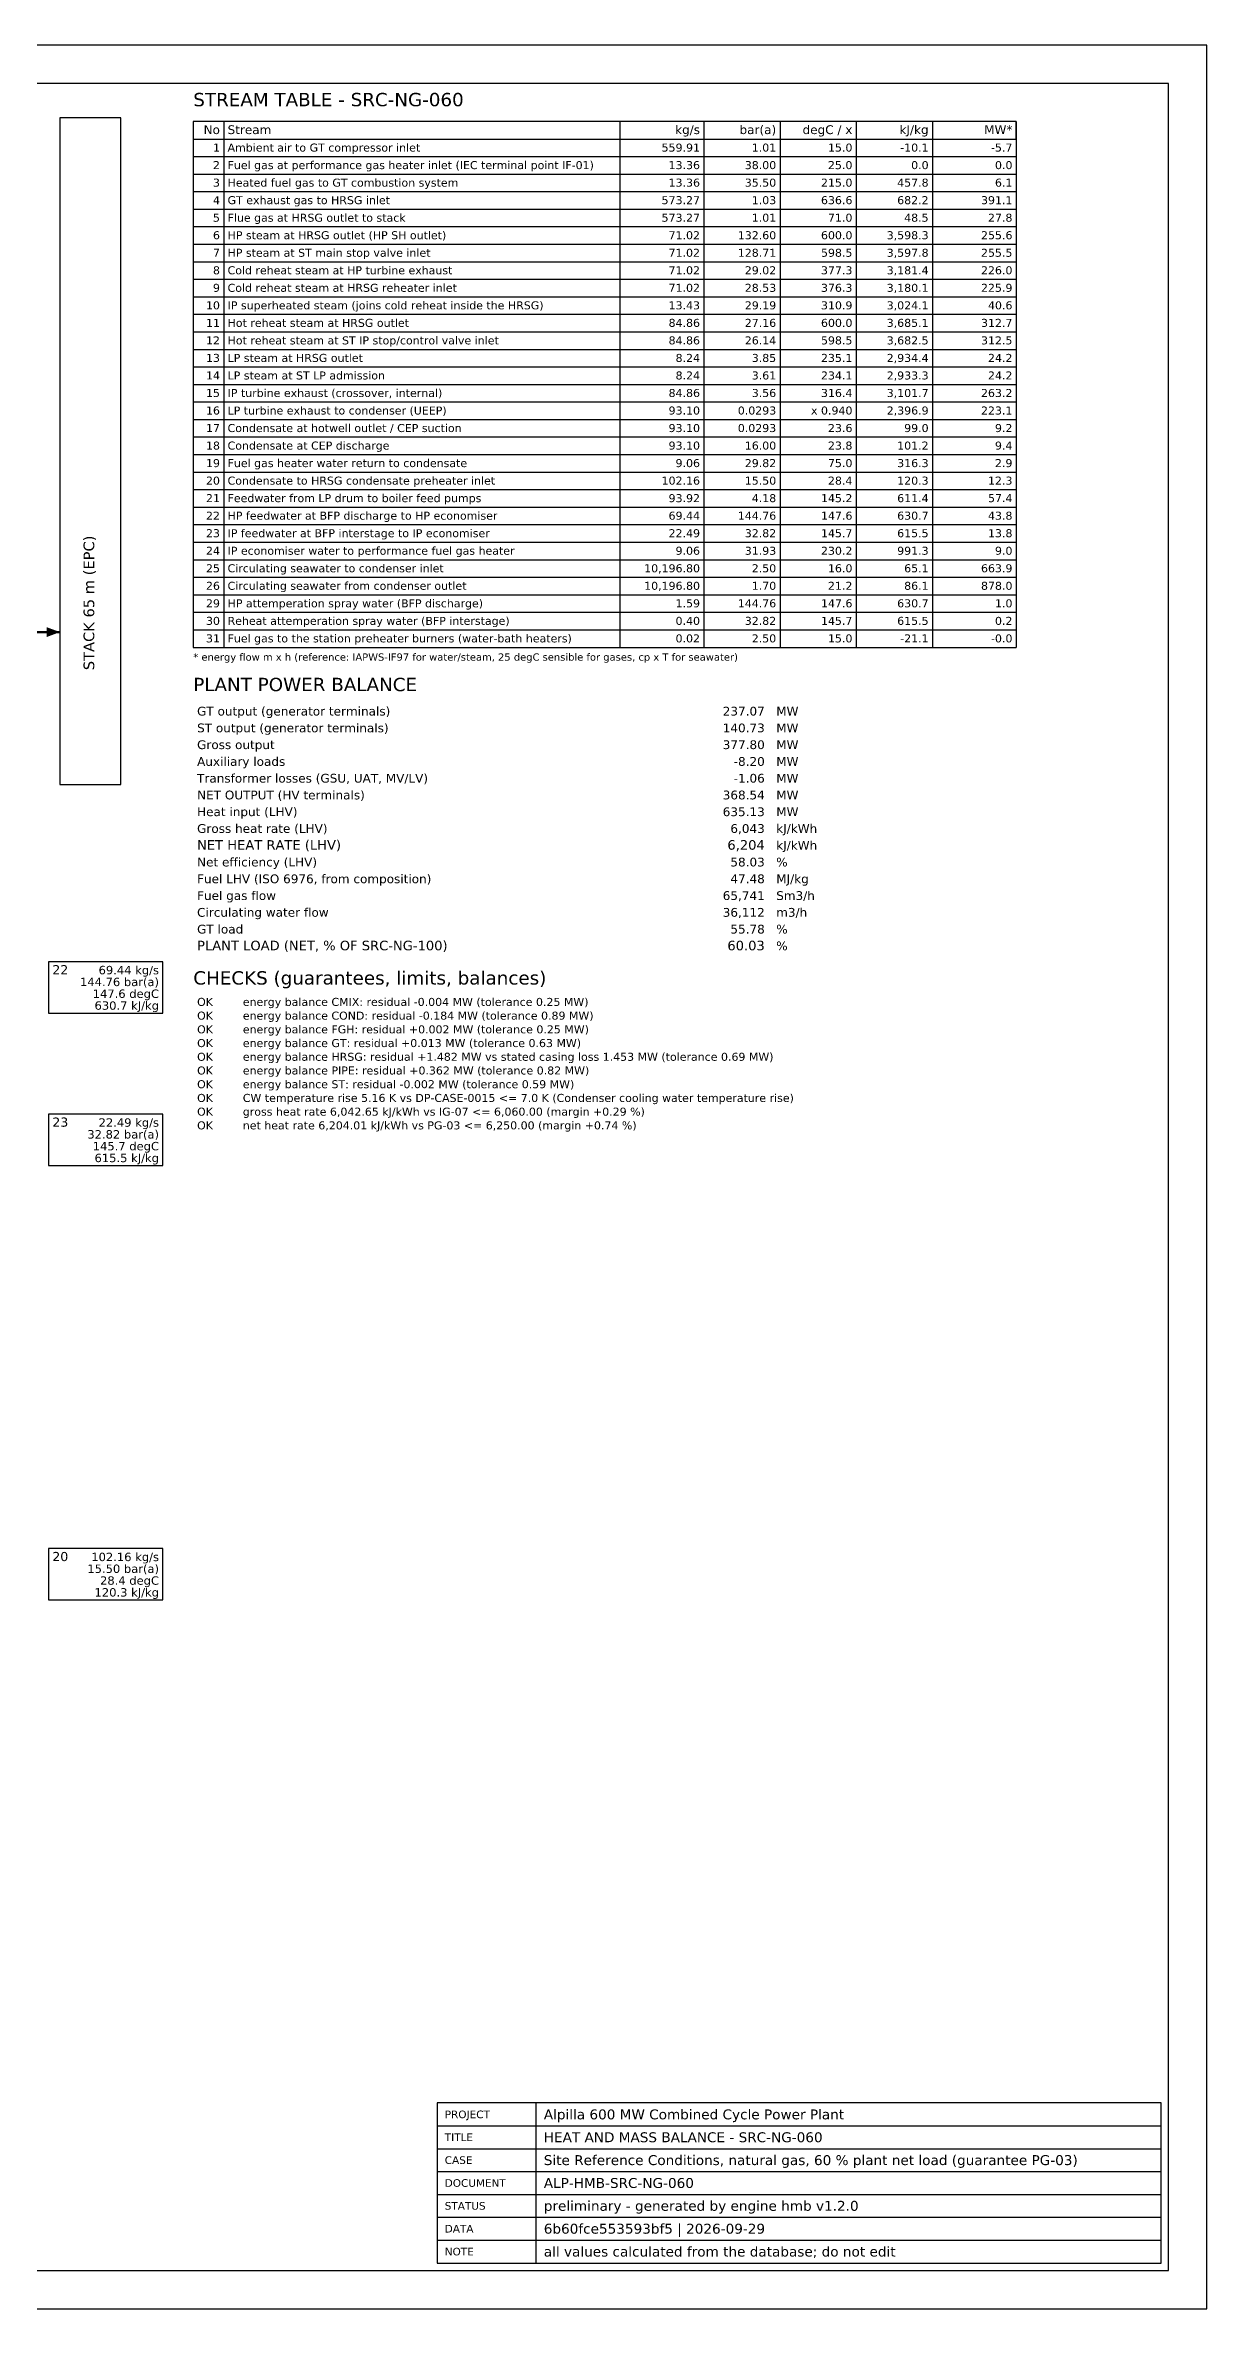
# Model space of a CAD drawing. Header units: millimetres. Extents: x 0 to 841, y 0 to 594.
# Drawn here: x 536 to 841, y 0 to 594 of the extents above; entities that cross this region are included whole.
import ezdxf
from ezdxf.enums import TextEntityAlignment as Align

# ---------------------------------------------------------------- set-up
doc = ezdxf.new("R2010")
doc.units = ezdxf.units.MM
for name, color, linetype in [('BORDER', 7, 'CONTINUOUS'), ('HMB-DATA', 8, 'Continuous'), ('HMB-EQPT', 7, 'Continuous'), ('HMB-GAS', 34, 'Continuous'), ('HMB-TABLE', 7, 'Continuous'), ('HMB-TAG', 7, 'Continuous'), ('TITLE', 7, 'CONTINUOUS')]:
    doc.layers.add(name, color=color, linetype=linetype)
doc.styles.add('ALPILLA', font='DejaVuSans.ttf')

msp = doc.modelspace()

# ---------------------------------------------------------------- hatches: boundary and pattern name
at = {"layer": 'HMB-GAS'}
h = msp.add_hatch(color=256, dxfattribs=at)
h.dxf.hatch_style = 1
h.paths.add_polyline_path([(540, 440), (536.5, 438.7), (536.5, 441.3)])

# ---------------------------------------------------------------- linework, layer by layer
at = {"layer": 'BORDER'}
for points in [[(0, 0), (841, 0), (841, 594), (0, 594)], [(10, 10), (831, 10), (831, 584), (10, 584)]]:
    msp.add_lwpolyline(points, close=True, dxfattribs=at)
at = {"layer": 'HMB-DATA'}
for points in [[(575, 574), (575, 436)], [(583, 574), (583, 436)], [(687, 574), (687, 436)], [(709, 574), (709, 436)], [(729, 574), (729, 436)], [(749, 574), (749, 436)], [(769, 574), (769, 436)], [(791, 574), (791, 436)], [(575, 564.8), (791, 564.8)], [(575, 560.2), (791, 560.2)], [(575, 555.6), (791, 555.6)], [(575, 551), (791, 551)], [(575, 546.4), (791, 546.4)], [(575, 541.8), (791, 541.8)], [(575, 537.2), (791, 537.2)], [(575, 532.6), (791, 532.6)], [(575, 528), (791, 528)], [(575, 523.4), (791, 523.4)], [(575, 518.8), (791, 518.8)], [(575, 514.2), (791, 514.2)], [(575, 509.6), (791, 509.6)], [(575, 505), (791, 505)], [(575, 500.4), (791, 500.4)], [(575, 495.8), (791, 495.8)], [(575, 491.2), (791, 491.2)], [(575, 486.6), (791, 486.6)], [(575, 482), (791, 482)], [(575, 477.4), (791, 477.4)], [(575, 472.8), (791, 472.8)], [(575, 468.2), (791, 468.2)], [(575, 463.6), (791, 463.6)], [(575, 459), (791, 459)], [(575, 454.4), (791, 454.4)], [(575, 449.8), (791, 449.8)], [(575, 445.2), (791, 445.2)], [(575, 440.6), (791, 440.6)], [(575, 436), (791, 436)]]:
    msp.add_lwpolyline(points, dxfattribs=at)
for points in [[(537, 340), (567, 340), (567, 353.5), (537, 353.5)], [(537, 300), (567, 300), (567, 313.5), (537, 313.5)], [(537, 186), (567, 186), (567, 199.5), (537, 199.5)]]:
    msp.add_lwpolyline(points, close=True, dxfattribs=at)
at = {"layer": 'HMB-EQPT'}
msp.add_lwpolyline([(540, 400), (556, 400), (556, 575), (540, 575)], close=True, dxfattribs=at)
at = {"layer": 'HMB-GAS', "lineweight": 50}
msp.add_lwpolyline([(520, 440), (540, 440)], dxfattribs=at)
at = {"layer": 'HMB-TABLE'}
msp.add_lwpolyline([(575, 569.4), (791, 569.4), (791, 574), (575, 574)], close=True, dxfattribs=at)
at = {"layer": 'TITLE'}
for p, q in [((665, 12), (665, 54)), ((639, 48), (829, 48)), ((639, 42), (829, 42)), ((639, 36), (829, 36)), ((639, 30), (829, 30)), ((639, 24), (829, 24)), ((639, 18), (829, 18))]:
    msp.add_line(p, q, dxfattribs=at)
msp.add_lwpolyline([(639, 12), (829, 12), (829, 54), (639, 54)], close=True, dxfattribs=at)

# ---------------------------------------------------------------- texts
at = {"layer": 'HMB-DATA', "style": 'ALPILLA'}
msp.add_text('* energy flow m x h (reference: IAPWS-IF97 for water/steam, 25 degC sensible for gases, cp x T for seawater)', height=1.9, dxfattribs=at).set_placement((575, 432.5))
for s, p in [('69.44 kg/s', (566, 350.2)), ('144.76 bar(a)', (566, 347.1)), ('147.6 degC', (566, 344)), ('630.7 kJ/kg', (566, 340.9)), ('32.82 bar(a)', (566, 307.1)), ('22.49 kg/s', (566, 310.2)), ('145.7 degC', (566, 304)), ('615.5 kJ/kg', (566, 300.9)), ('102.16 kg/s', (566, 196.2)), ('15.50 bar(a)', (566, 193.1)), ('28.4 degC', (566, 190)), ('120.3 kJ/kg', (566, 186.9))]:
    msp.add_text(s, height=2.2, dxfattribs=at).set_placement(p, align=Align.RIGHT)
at = {"layer": 'HMB-EQPT', "style": 'ALPILLA'}
msp.add_text('STACK 65 m (EPC)', height=2.8, rotation=90, dxfattribs=at).set_placement((549, 430))
at = {"layer": 'HMB-TABLE', "style": 'ALPILLA'}
for s, height, p in [('STREAM TABLE - SRC-NG-060', 3.5, (575, 578)), ('Stream', 2.3, (584, 570.7)), ('Ambient air to GT compressor inlet', 2.1, (584, 566.1)), ('Fuel gas at performance gas heater inlet (IEC terminal point IF-01)', 2.1, (584, 561.5)), ('Heated fuel gas to GT combustion system', 2.1, (584, 556.9)), ('GT exhaust gas to HRSG inlet', 2.1, (584, 552.3)), ('Flue gas at HRSG outlet to stack', 2.1, (584, 547.7)), ('HP steam at HRSG outlet (HP SH outlet)', 2.1, (584, 543.1)), ('HP steam at ST main stop valve inlet', 2.1, (584, 538.5)), ('Cold reheat steam at HP turbine exhaust', 2.1, (584, 533.9)), ('Cold reheat steam at HRSG reheater inlet', 2.1, (584, 529.3)), ('IP superheated steam (joins cold reheat inside the HRSG)', 2.1, (584, 524.7)), ('Hot reheat steam at HRSG outlet', 2.1, (584, 520.1)), ('Hot reheat steam at ST IP stop/control valve inlet', 2.1, (584, 515.5)), ('LP steam at HRSG outlet', 2.1, (584, 510.9)), ('LP steam at ST LP admission', 2.1, (584, 506.3)), ('IP turbine exhaust (crossover, internal)', 2.1, (584, 501.7)), ('LP turbine exhaust to condenser (UEEP)', 2.1, (584, 497.1)), ('Condensate at hotwell outlet / CEP suction', 2.1, (584, 492.5)), ('Condensate at CEP discharge', 2.1, (584, 487.9)), ('Fuel gas heater water return to condensate', 2.1, (584, 483.3)), ('Condensate to HRSG condensate preheater inlet', 2.1, (584, 478.7)), ('Feedwater from LP drum to boiler feed pumps', 2.1, (584, 474.1)), ('HP feedwater at BFP discharge to HP economiser', 2.1, (584, 469.5)), ('IP feedwater at BFP interstage to IP economiser', 2.1, (584, 464.9)), ('Circulating seawater to condenser inlet', 2.1, (584, 455.7)), ('IP economiser water to performance fuel gas heater', 2.1, (584, 460.3)), ('Circulating seawater from condenser outlet', 2.1, (584, 451.1)), ('HP attemperation spray water (BFP discharge)', 2.1, (584, 446.5)), ('Reheat attemperation spray water (BFP interstage)', 2.1, (584, 441.9)), ('Fuel gas to the station preheater burners (water-bath heaters)', 2.1, (584, 437.3)), ('PLANT POWER BALANCE', 3.5, (575, 424.5)), ('GT output (generator terminals)', 2.3, (576, 418.1)), ('ST output (generator terminals)', 2.3, (576, 413.7)), ('MW', 2.3, (728, 418.1)), ('MW', 2.3, (728, 413.7)), ('Gross output', 2.3, (576, 409.3)), ('MW', 2.3, (728, 409.3)), ('Auxiliary loads', 2.3, (576, 404.9)), ('MW', 2.3, (728, 404.9)), ('Transformer losses (GSU, UAT, MV/LV)', 2.3, (576, 400.5)), ('NET OUTPUT (HV terminals)', 2.3, (576, 396.1)), ('MW', 2.3, (728, 400.5)), ('MW', 2.3, (728, 396.1)), ('Heat input (LHV)', 2.3, (576, 391.7)), ('MW', 2.3, (728, 391.7)), ('Gross heat rate (LHV)', 2.3, (576, 387.3)), ('kJ/kWh', 2.3, (728, 387.3)), ('Net efficiency (LHV)', 2.3, (576, 378.5)), ('NET HEAT RATE (LHV)', 2.5, (576, 382.9)), ('%', 2.3, (728, 378.5)), ('kJ/kWh', 2.3, (728, 382.9)), ('Fuel LHV (ISO 6976, from composition)', 2.3, (576, 374.1)), ('MJ/kg', 2.3, (728, 374.1)), ('Fuel gas flow', 2.3, (576, 369.7)), ('Sm3/h', 2.3, (728, 369.7)), ('Circulating water flow', 2.3, (576, 365.3)), ('GT load', 2.3, (576, 360.9)), ('%', 2.3, (728, 360.9)), ('m3/h', 2.3, (728, 365.3)), ('PLANT LOAD (NET, % OF SRC-NG-100)', 2.5, (576, 356.5)), ('%', 2.3, (728, 356.5)), ('CHECKS (guarantees, limits, balances)', 3.5, (575, 347.5)), ('OK', 2.1, (576, 341.9)), ('OK', 2.1, (576, 338.3)), ('energy balance CMIX: residual -0.004 MW (tolerance 0.25 MW)', 2.1, (588, 341.9)), ('energy balance COND: residual -0.184 MW (tolerance 0.89 MW)', 2.1, (588, 338.3)), ('OK', 2.1, (576, 334.7)), ('OK', 2.1, (576, 331.1)), ('energy balance FGH: residual +0.002 MW (tolerance 0.25 MW)', 2.1, (588, 334.7)), ('energy balance GT: residual +0.013 MW (tolerance 0.63 MW)', 2.1, (588, 331.1)), ('OK', 2.1, (576, 327.5)), ('energy balance HRSG: residual +1.482 MW vs stated casing loss 1.453 MW (tolerance 0.69 MW)', 2.1, (588, 327.5)), ('OK', 2.1, (576, 323.9)), ('OK', 2.1, (576, 320.3)), ('energy balance PIPE: residual +0.362 MW (tolerance 0.82 MW)', 2.1, (588, 323.9)), ('energy balance ST: residual -0.002 MW (tolerance 0.59 MW)', 2.1, (588, 320.3)), ('OK', 2.1, (576, 316.7)), ('OK', 2.1, (576, 313.1)), ('CW temperature rise 5.16 K vs DP-CASE-0015 <= 7.0 K (Condenser cooling water temperature rise)', 2.1, (588, 316.7)), ('gross heat rate 6,042.65 kJ/kWh vs IG-07 <= 6,060.00 (margin +0.29 %)', 2.1, (588, 313.1)), ('OK', 2.1, (576, 309.5)), ('net heat rate 6,204.01 kJ/kWh vs PG-03 <= 6,250.00 (margin +0.74 %)', 2.1, (588, 309.5))]:
    msp.add_text(s, height=height, dxfattribs=at).set_placement(p)
for s, height, p in [('No', 2.3, (582, 570.7)), ('kg/s', 2.3, (708, 570.7)), ('bar(a)', 2.3, (728, 570.7)), ('degC / x', 2.3, (748, 570.7)), ('kJ/kg', 2.3, (768, 570.7)), ('MW*', 2.3, (790, 570.7)), ('1', 2.1, (582, 566.1)), ('559.91', 2.1, (708, 566.1)), ('1.01', 2.1, (728, 566.1)), ('15.0', 2.1, (748, 566.1)), ('-10.1', 2.1, (768, 566.1)), ('-5.7', 2.1, (790, 566.1)), ('2', 2.1, (582, 561.5)), ('3', 2.1, (582, 556.9)), ('13.36', 2.1, (708, 561.5)), ('13.36', 2.1, (708, 556.9)), ('38.00', 2.1, (728, 561.5)), ('35.50', 2.1, (728, 556.9)), ('215.0', 2.1, (748, 556.9)), ('25.0', 2.1, (748, 561.5)), ('457.8', 2.1, (768, 556.9)), ('0.0', 2.1, (768, 561.5)), ('0.0', 2.1, (790, 561.5)), ('6.1', 2.1, (790, 556.9)), ('4', 2.1, (582, 552.3)), ('573.27', 2.1, (708, 552.3)), ('1.03', 2.1, (728, 552.3)), ('636.6', 2.1, (748, 552.3)), ('682.2', 2.1, (768, 552.3)), ('391.1', 2.1, (790, 552.3)), ('5', 2.1, (582, 547.7)), ('573.27', 2.1, (708, 547.7)), ('1.01', 2.1, (728, 547.7)), ('71.0', 2.1, (748, 547.7)), ('48.5', 2.1, (768, 547.7)), ('27.8', 2.1, (790, 547.7)), ('6', 2.1, (582, 543.1)), ('7', 2.1, (582, 538.5)), ('71.02', 2.1, (708, 543.1)), ('71.02', 2.1, (708, 538.5)), ('132.60', 2.1, (728, 543.1)), ('128.71', 2.1, (728, 538.5)), ('600.0', 2.1, (748, 543.1)), ('598.5', 2.1, (748, 538.5)), ('3,598.3', 2.1, (768, 543.1)), ('3,597.8', 2.1, (768, 538.5)), ('255.6', 2.1, (790, 543.1)), ('255.5', 2.1, (790, 538.5)), ('8', 2.1, (582, 533.9)), ('71.02', 2.1, (708, 533.9)), ('29.02', 2.1, (728, 533.9)), ('377.3', 2.1, (748, 533.9)), ('3,181.4', 2.1, (768, 533.9)), ('226.0', 2.1, (790, 533.9)), ('9', 2.1, (582, 529.3)), ('71.02', 2.1, (708, 529.3)), ('28.53', 2.1, (728, 529.3)), ('376.3', 2.1, (748, 529.3)), ('3,180.1', 2.1, (768, 529.3)), ('225.9', 2.1, (790, 529.3)), ('10', 2.1, (582, 524.7)), ('13.43', 2.1, (708, 524.7)), ('29.19', 2.1, (728, 524.7)), ('310.9', 2.1, (748, 524.7)), ('3,024.1', 2.1, (768, 524.7)), ('40.6', 2.1, (790, 524.7)), ('11', 2.1, (582, 520.1)), ('12', 2.1, (582, 515.5)), ('84.86', 2.1, (708, 520.1)), ('84.86', 2.1, (708, 515.5)), ('27.16', 2.1, (728, 520.1)), ('26.14', 2.1, (728, 515.5)), ('600.0', 2.1, (748, 520.1)), ('598.5', 2.1, (748, 515.5)), ('3,685.1', 2.1, (768, 520.1)), ('3,682.5', 2.1, (768, 515.5)), ('312.7', 2.1, (790, 520.1)), ('312.5', 2.1, (790, 515.5)), ('13', 2.1, (582, 510.9)), ('8.24', 2.1, (708, 510.9)), ('3.85', 2.1, (728, 510.9)), ('235.1', 2.1, (748, 510.9)), ('2,934.4', 2.1, (768, 510.9)), ('24.2', 2.1, (790, 510.9)), ('14', 2.1, (582, 506.3)), ('8.24', 2.1, (708, 506.3)), ('3.61', 2.1, (728, 506.3)), ('234.1', 2.1, (748, 506.3)), ('2,933.3', 2.1, (768, 506.3)), ('24.2', 2.1, (790, 506.3)), ('15', 2.1, (582, 501.7)), ('16', 2.1, (582, 497.1)), ('93.10', 2.1, (708, 497.1)), ('84.86', 2.1, (708, 501.7)), ('0.0293', 2.1, (728, 497.1)), ('3.56', 2.1, (728, 501.7)), ('x 0.940', 2.1, (748, 497.1)), ('316.4', 2.1, (748, 501.7)), ('3,101.7', 2.1, (768, 501.7)), ('2,396.9', 2.1, (768, 497.1)), ('263.2', 2.1, (790, 501.7)), ('223.1', 2.1, (790, 497.1)), ('17', 2.1, (582, 492.5)), ('93.10', 2.1, (708, 492.5)), ('0.0293', 2.1, (728, 492.5)), ('23.6', 2.1, (748, 492.5)), ('99.0', 2.1, (768, 492.5)), ('9.2', 2.1, (790, 492.5)), ('18', 2.1, (582, 487.9)), ('93.10', 2.1, (708, 487.9)), ('16.00', 2.1, (728, 487.9)), ('23.8', 2.1, (748, 487.9)), ('101.2', 2.1, (768, 487.9)), ('9.4', 2.1, (790, 487.9)), ('19', 2.1, (582, 483.3)), ('9.06', 2.1, (708, 483.3)), ('29.82', 2.1, (728, 483.3)), ('75.0', 2.1, (748, 483.3)), ('316.3', 2.1, (768, 483.3)), ('2.9', 2.1, (790, 483.3)), ('20', 2.1, (582, 478.7)), ('21', 2.1, (582, 474.1)), ('102.16', 2.1, (708, 478.7)), ('93.92', 2.1, (708, 474.1)), ('15.50', 2.1, (728, 478.7)), ('4.18', 2.1, (728, 474.1)), ('145.2', 2.1, (748, 474.1)), ('28.4', 2.1, (748, 478.7)), ('611.4', 2.1, (768, 474.1)), ('120.3', 2.1, (768, 478.7)), ('57.4', 2.1, (790, 474.1)), ('12.3', 2.1, (790, 478.7)), ('22', 2.1, (582, 469.5)), ('69.44', 2.1, (708, 469.5)), ('144.76', 2.1, (728, 469.5)), ('147.6', 2.1, (748, 469.5)), ('630.7', 2.1, (768, 469.5)), ('43.8', 2.1, (790, 469.5)), ('23', 2.1, (582, 464.9)), ('22.49', 2.1, (708, 464.9)), ('32.82', 2.1, (728, 464.9)), ('145.7', 2.1, (748, 464.9)), ('615.5', 2.1, (768, 464.9)), ('13.8', 2.1, (790, 464.9)), ('24', 2.1, (582, 460.3)), ('25', 2.1, (582, 455.7)), ('10,196.80', 2.1, (708, 455.7)), ('9.06', 2.1, (708, 460.3)), ('31.93', 2.1, (728, 460.3)), ('2.50', 2.1, (728, 455.7)), ('230.2', 2.1, (748, 460.3)), ('16.0', 2.1, (748, 455.7)), ('991.3', 2.1, (768, 460.3)), ('65.1', 2.1, (768, 455.7)), ('663.9', 2.1, (790, 455.7)), ('9.0', 2.1, (790, 460.3)), ('26', 2.1, (582, 451.1)), ('10,196.80', 2.1, (708, 451.1)), ('1.70', 2.1, (728, 451.1)), ('21.2', 2.1, (748, 451.1)), ('86.1', 2.1, (768, 451.1)), ('878.0', 2.1, (790, 451.1)), ('29', 2.1, (582, 446.5)), ('1.59', 2.1, (708, 446.5)), ('144.76', 2.1, (728, 446.5)), ('147.6', 2.1, (748, 446.5)), ('630.7', 2.1, (768, 446.5)), ('1.0', 2.1, (790, 446.5)), ('30', 2.1, (582, 441.9)), ('0.40', 2.1, (708, 441.9)), ('32.82', 2.1, (728, 441.9)), ('145.7', 2.1, (748, 441.9)), ('615.5', 2.1, (768, 441.9)), ('0.2', 2.1, (790, 441.9)), ('31', 2.1, (582, 437.3)), ('0.02', 2.1, (708, 437.3)), ('2.50', 2.1, (728, 437.3)), ('15.0', 2.1, (748, 437.3)), ('-21.1', 2.1, (768, 437.3)), ('-0.0', 2.1, (790, 437.3)), ('237.07', 2.3, (725, 418.1)), ('140.73', 2.3, (725, 413.7)), ('377.80', 2.3, (725, 409.3)), ('-8.20', 2.3, (725, 404.9)), ('368.54', 2.3, (725, 396.1)), ('-1.06', 2.3, (725, 400.5)), ('635.13', 2.3, (725, 391.7)), ('6,043', 2.3, (725, 387.3)), ('6,204', 2.5, (725, 382.9)), ('58.03', 2.3, (725, 378.5)), ('47.48', 2.3, (725, 374.1)), ('65,741', 2.3, (725, 369.7)), ('36,112', 2.3, (725, 365.3)), ('55.78', 2.3, (725, 360.9)), ('60.03', 2.5, (725, 356.5))]:
    msp.add_text(s, height=height, dxfattribs=at).set_placement(p, align=Align.RIGHT)
at = {"layer": 'HMB-TAG', "style": 'ALPILLA'}
for s, p in [('22', (538, 350.2)), ('23', (538, 310.2)), ('20', (538, 196.2))]:
    msp.add_text(s, height=2.4, dxfattribs=at).set_placement(p)
at = {"layer": 'TITLE', "style": 'ALPILLA'}
for s, height, p in [('PROJECT', 2, (641, 51)), ('Alpilla 600 MW Combined Cycle Power Plant', 2.6, (667, 51)), ('TITLE', 2, (641, 45)), ('HEAT AND MASS BALANCE - SRC-NG-060', 2.6, (667, 45)), ('CASE', 2, (641, 39)), ('Site Reference Conditions, natural gas, 60 % plant net load (guarantee PG-03)', 2.6, (667, 39)), ('DOCUMENT', 2, (641, 33)), ('ALP-HMB-SRC-NG-060', 2.6, (667, 33)), ('STATUS', 2, (641, 27)), ('preliminary - generated by engine hmb v1.2.0', 2.6, (667, 27)), ('DATA', 2, (641, 21)), ('6b60fce553593bf5 | 2026-09-29', 2.6, (667, 21)), ('NOTE', 2, (641, 15)), ('all values calculated from the database; do not edit', 2.6, (667, 15))]:
    msp.add_text(s, height=height, dxfattribs=at).set_placement(p, align=Align.MIDDLE_LEFT)

doc.saveas('drawing.dxf')
